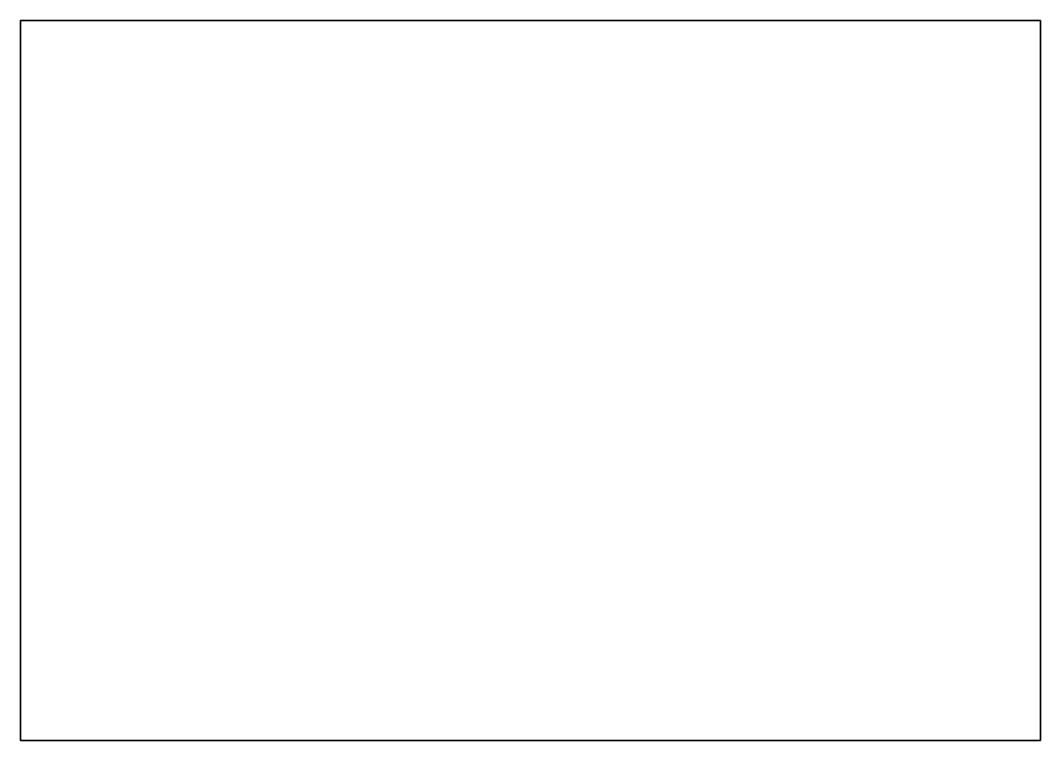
# Paper-space layout 'Лист1' of a CAD drawing. Header units: millimetres. Extents: x -1552 to -711, y -323 to 271.
# The model-space entities are those that its viewports show. They can reach past a viewport. Long polylines and large blocks are cut down to what shows.
import ezdxf

# ---------------------------------------------------------------- set-up
doc = ezdxf.new("R2010")
doc.units = ezdxf.units.MM
doc.layers.get('0').update_dxf_attribs({"lineweight": 35})
doc.layers.add('Format', color=7, linetype='Continuous', lineweight=70)
pattern_1 = [(0, (-50.5334, 0.5446), (0, 6.985), [5.08, -1.905]), (90, (-50.5334, 0.5446), (-6.985, 4e-16), [5.08, -1.905])]

msp = doc.modelspace()

# ---------------------------------------------------------------- hatches: boundary and pattern name
h = msp.add_hatch()
h.set_pattern_fill('ANGLE', color=256)
h.set_pattern_definition([(0, (-209.8256, 14.222), (0, 6.985), [5.08, -1.905]), (90, (-209.8256, 14.222), (-6.985, 4e-16), [5.08, -1.905])])
h.paths.add_polyline_path([(163.19, 521.68, 0.414214), (162.19, 520.68), (163.19, 520.68)])
h.paths.add_polyline_path([(163.19, 521.68), (163.19, 519.68, 0.414214), (164.19, 520.68, 0.414214)])
h.paths.add_polyline_path([(163.19, 520.68), (162.19, 520.68, 0.414214), (163.19, 519.68)])
h = msp.add_hatch()
h.set_pattern_fill('ANGLE', color=256)
h.set_pattern_definition(pattern_1)
h.paths.add_polyline_path([(162.19, 520.68), (164.19, 520.68, 1)])
h.paths.add_polyline_path([(163.19, 520.68), (162.19, 520.68, 0.414214), (163.19, 519.68)])
h.paths.add_polyline_path([(164.19, 520.68), (163.19, 520.68), (163.19, 519.68, 0.414214)])
h = msp.add_hatch()
h.set_pattern_fill('ANGLE', color=256)
h.set_pattern_definition(pattern_1)
h.paths.add_polyline_path([(162.19, 520.68), (164.19, 520.68, 1)])
h.paths.add_polyline_path([(163.19, 520.68), (162.19, 520.68, 0.414214), (163.19, 519.68)])
h.paths.add_polyline_path([(164.19, 520.68), (163.19, 520.68), (163.19, 519.68, 0.414214)])
h = msp.add_hatch()
h.set_pattern_fill('ANGLE', color=256)
h.set_pattern_definition(pattern_1)
h.paths.add_polyline_path([(322.48, 508, 0.414214), (321.48, 507), (322.48, 507)])
h.paths.add_polyline_path([(322.48, 508), (322.48, 506, 0.414214), (323.48, 507, 0.414214)])
h.paths.add_polyline_path([(322.48, 507), (321.48, 507, 0.414214), (322.48, 506)])
h = msp.add_hatch()
h.set_pattern_fill('ANGLE', color=256)
h.set_pattern_definition(pattern_1)
h.paths.add_polyline_path([(322.48, 508, 0.414214), (321.48, 507), (322.48, 507)])
h.paths.add_polyline_path([(322.48, 508), (322.48, 506, 0.414214), (323.48, 507, 0.414214)])
h.paths.add_polyline_path([(322.48, 507), (321.48, 507, 0.414214), (322.48, 506)])
h = msp.add_hatch()
h.set_pattern_fill('ANGLE', color=256)
h.set_pattern_definition([(0, (31.8485, -201.041), (0, 6.985), [5.08, -1.905]), (90, (31.8485, -201.041), (-6.985, 4e-16), [5.08, -1.905])])
h.paths.add_polyline_path([(244.57, 319.09), (246.57, 319.09, 1)])
h.paths.add_polyline_path([(245.57, 319.09), (244.57, 319.09, 0.414214), (245.57, 318.09)])
h.paths.add_polyline_path([(246.57, 319.09), (245.57, 319.09), (245.57, 318.09, 0.414214)])
h = msp.add_hatch()
h.set_pattern_fill('ANGLE', color=256)
h.set_pattern_definition([(0, (-68.484, -241.0816), (0, 6.985), [5.08, -1.905]), (90, (-68.484, -241.0816), (-6.985, 4e-16), [5.08, -1.905])])
h.paths.add_polyline_path([(304.53, 266.37, 0.414214), (303.53, 265.37), (304.53, 265.37)])
h.paths.add_polyline_path([(304.53, 266.37), (304.53, 264.37, 0.414214), (305.53, 265.37, 0.414214)])
h.paths.add_polyline_path([(304.53, 265.37), (303.53, 265.37, 0.414214), (304.53, 264.37)])

# ---------------------------------------------------------------- linework, layer by layer
at = {"lineweight": 35}
msp.add_line((784.23, 599.64), (784.23, 5.64), dxfattribs=at)
at = {"layer": 'Format', "lineweight": 35}
for p, q in [((784.23, 599.64), (-56.77, 599.64)), ((-56.77, 599.64), (-56.77, 5.64)), ((-56.77, 5.64), (784.23, 5.64))]:
    msp.add_line(p, q, dxfattribs=at)

psp = doc.layouts.new('Лист1')

# ---------------------------------------------------------------- viewports
at = {"layer": '0'}
psp.add_viewport(center=(-1131.58, -26.12), size=(841, 594), view_center_point=(363.73, 302.64), view_height=594, dxfattribs=at)

doc.saveas('drawing.dxf')
